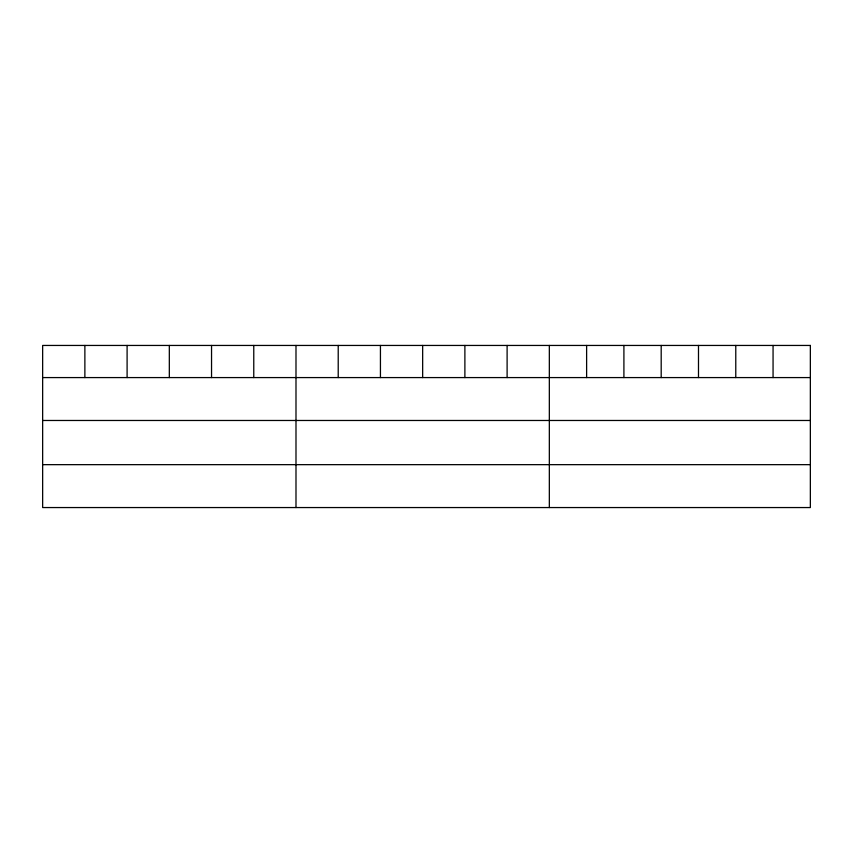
<?xml version="1.0" encoding="UTF-8"?>
<svg xmlns="http://www.w3.org/2000/svg" width="853" height="853" viewBox="0 0 853 853"><rect width="100%" height="100%" fill="white"/><g stroke="black" fill="none" stroke-linecap="round" stroke-linejoin="round"><path stroke-width="1.28" d="M42.65 377.58L810.35 377.58M42.65 420.476L810.35 420.476M42.65 464.661L810.35 464.661M773.063 345.444L773.063 377.58M735.776 345.444L735.776 377.58M698.49 345.444L698.49 377.58M661.192 345.444L661.192 377.58M623.906 345.444L623.906 377.58M586.619 345.444L586.619 377.58M549.332 345.444L549.332 507.556M507.108 345.444L507.108 377.58M464.885 345.444L464.885 377.58M422.661 345.444L422.661 377.58M380.438 345.444L380.438 377.58M338.214 345.444L338.214 377.58M295.991 345.444L295.991 507.556M253.767 345.444L253.767 377.58M211.544 345.444L211.544 377.58M169.321 345.444L169.321 377.58M127.097 345.444L127.097 377.58M84.873 345.444L84.873 377.58M810.35 345.444L42.65 345.444L42.65 507.556L810.35 507.556L810.35 345.444"/></g></svg>
